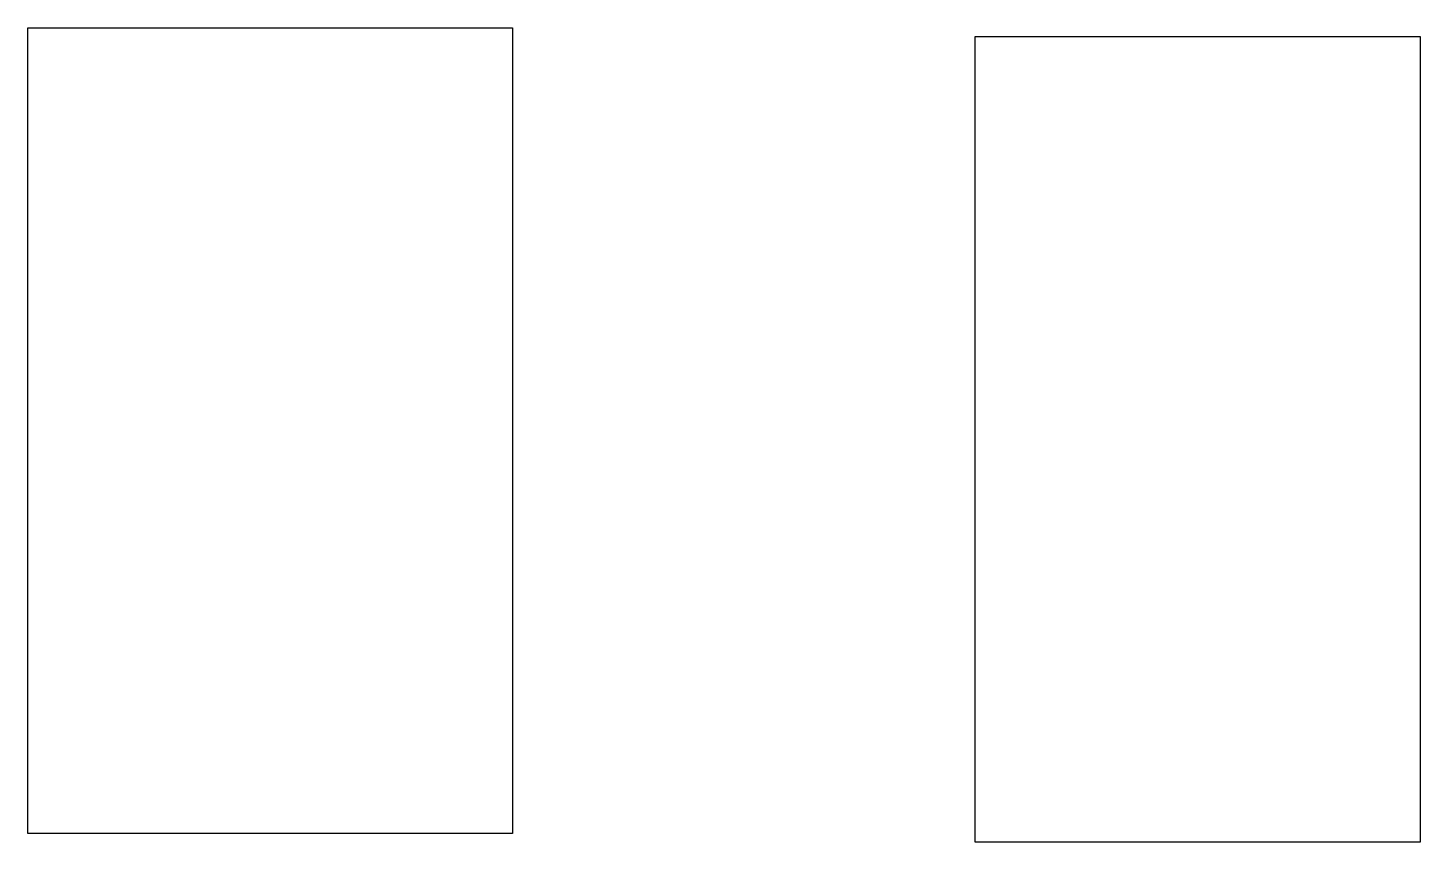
# Model space of a CAD drawing. Header units: millimetres. Extents: x 1808 to 2690, y 1007 to 1523.
import ezdxf

# ---------------------------------------------------------------- set-up
doc = ezdxf.new("R2010")
doc.units = ezdxf.units.MM

msp = doc.modelspace()

# ---------------------------------------------------------------- linework, layer by layer
for points in [[(1807.95, 1522.72), (2114.91, 1522.72), (2114.91, 1012.42), (1807.95, 1012.42)], [(2689.76, 1006.84), (2407.92, 1006.84), (2407.92, 1517.14), (2689.76, 1517.14)]]:
    msp.add_lwpolyline(points, close=True)

doc.saveas('drawing.dxf')
